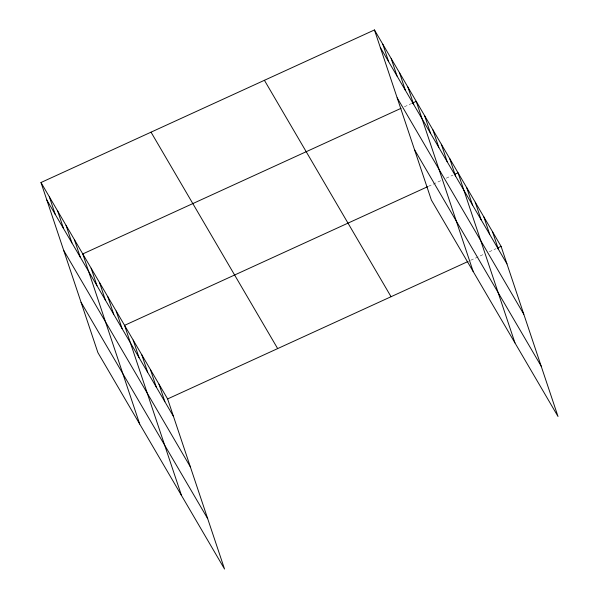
<?xml version="1.0" encoding="UTF-8"?>
<svg xmlns="http://www.w3.org/2000/svg" width="599" height="599" viewBox="0 0 599 599"><rect width="100%" height="100%" fill="white"/><g stroke="black" fill="none" stroke-linecap="round" stroke-linejoin="round"><path stroke-width="0.45" stroke-dasharray="3 2.25" d="M404.392 106.787L411.169 103.694M428.412 186.341L441.104 180.531M446.188 178.21L452.956 175.11M470.619 260.31L483.318 254.5M489.241 251.79L496.017 248.69"/><path stroke-width="0.9" d="M40.987 182.515L167.623 398.934L224.543 569.05L97.907 352.631L40.987 182.515L374.457 29.95L501.093 246.369L558.013 416.485L431.377 200.066L374.457 29.95M401.008 108.337L82.774 253.931L139.694 424.047M412.015 103.305L416.245 101.366L473.165 271.482M427.566 186.731L124.57 325.354L181.49 495.47M454.648 174.339L458.04 172.789L514.96 342.905M167.623 398.934L468.081 261.471M497.709 247.919L501.093 246.369M380.313 47.463L506.956 263.882M397.167 97.824L523.803 314.243M414.523 149.705L541.167 366.124M264.414 80.296L391.05 296.715M151.03 132.169L277.666 348.588M46.842 200.029L173.485 416.447M63.696 250.389L190.332 466.808M81.052 302.27L207.696 518.689M492.483 231.656L498.346 249.162M483.872 216.935L489.727 234.449M475.262 202.222L481.117 219.728M466.651 187.502L472.506 205.015M449.677 158.503L455.539 176.016M441.321 144.217L447.183 161.73M432.965 129.938L438.82 147.444M424.601 115.652L430.464 133.165M407.889 87.087L413.744 104.593M399.533 72.801L405.388 90.314M391.169 58.515L397.032 76.028M382.813 44.236L388.676 61.742M159.012 384.221L164.875 401.727M150.401 369.501L156.264 387.014M141.791 354.788L147.646 372.293M133.18 340.067L139.035 357.581M116.206 311.068L122.069 328.581M107.85 296.782L113.713 314.295M99.494 282.503L105.349 300.009M91.138 268.217L96.993 285.73M74.418 239.652L80.281 257.158M66.062 225.366L71.917 242.88M57.699 211.08L63.561 228.593M49.343 196.801L55.205 214.307"/></g></svg>
